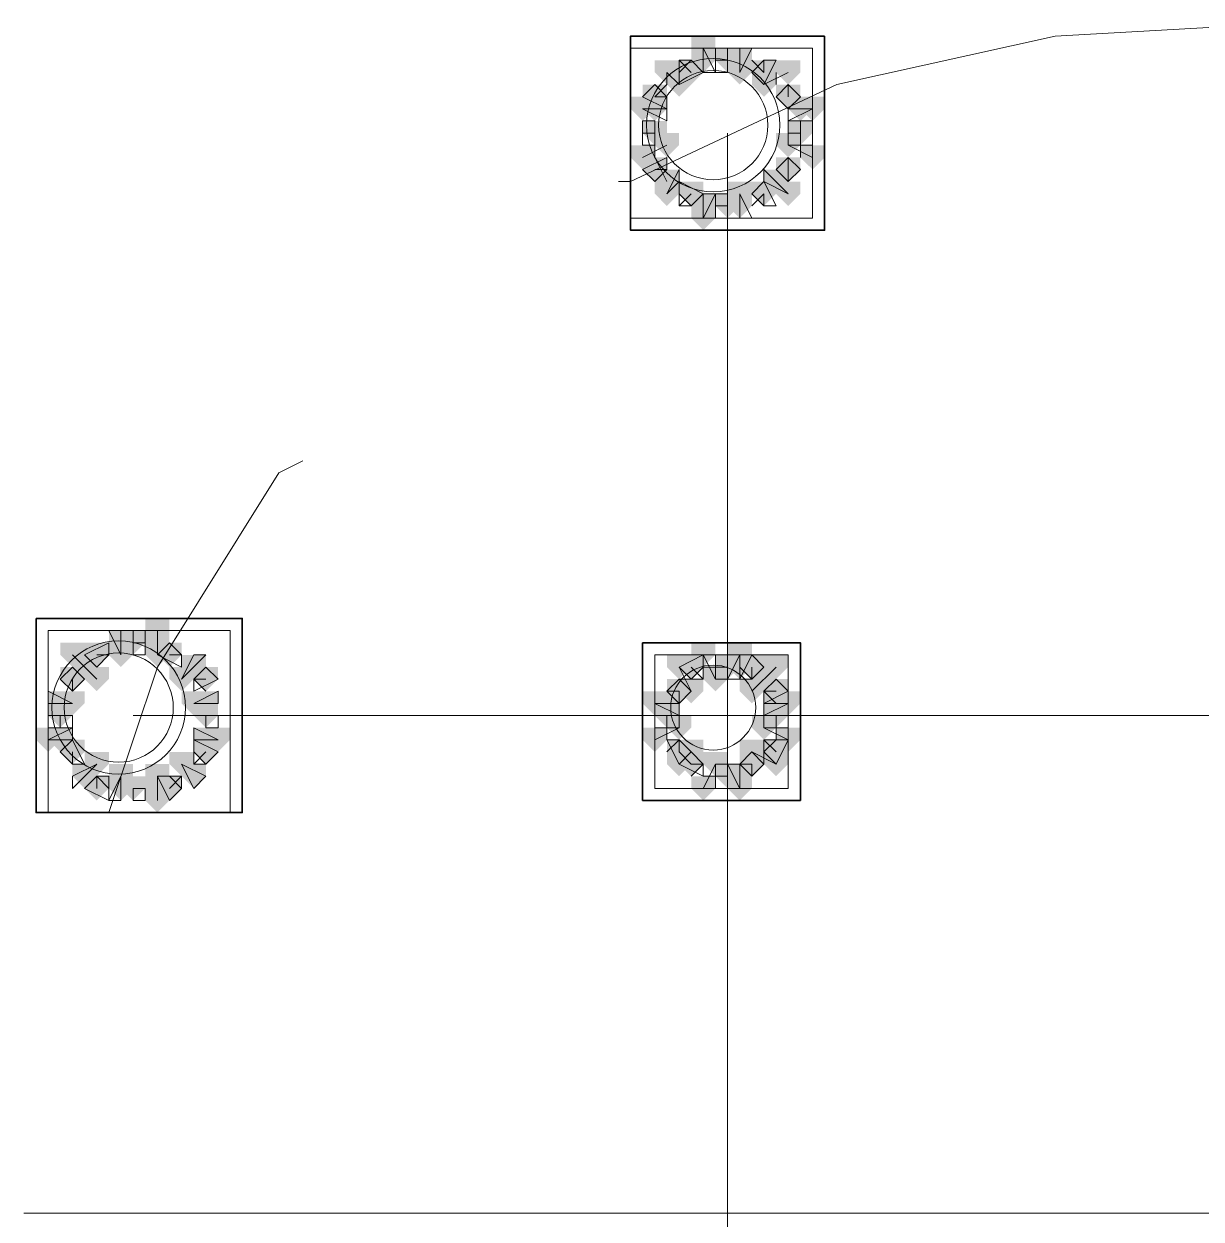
# Model space of a CAD drawing. Header units: millimetres. Extents: x 2315 to 4619, y 1334 to 1897.
# Drawn here: x 3592.01 to 3597.93, y 1541.67 to 1547.68 of the extents above; entities that cross this region are included whole.
import ezdxf

# ---------------------------------------------------------------- set-up
doc = ezdxf.new("R2010")
doc.units = ezdxf.units.MM
for name, color, linetype, true_color in [('PDF_10', 7, 'Continuous', 0x00b85c), ('PDF_AXIS', 7, 'Continuous', 0x00b85c), ('PDF_柱构件', 7, 'Continuous', 0x00b85c), ('PDF_转运站初步方案', 7, 'Continuous', 0x00b85c)]:
    doc.layers.add(name, color=color, linetype=linetype, true_color=true_color)
doc.layers.add('PDF_中心线层', color=1, linetype='Continuous')
doc.layers.add('PDF_粗实线层', color=7, linetype='Continuous')

msp = doc.modelspace()

# ---------------------------------------------------------------- hatches: boundary and pattern name
at = {"layer": 'PDF_10', "transparency": 33554559}
for points in [[(3595.5499, 1547.5601), (3595.4888, 1547.5601), (3595.4888, 1547.499), (3595.5499, 1547.4379), (3595.611, 1547.499), (3595.611, 1547.5601)], [(3595.5499, 1547.5601), (3595.4888, 1547.5601), (3595.4888, 1547.499), (3595.5499, 1547.4379), (3595.611, 1547.499), (3595.611, 1547.5601)], [(3595.3667, 1547.499), (3595.3056, 1547.499), (3595.3056, 1547.4379), (3595.3667, 1547.3768), (3595.4277, 1547.4379), (3595.4277, 1547.499)], [(3595.3667, 1547.499), (3595.3056, 1547.499), (3595.3056, 1547.4379), (3595.3667, 1547.3768), (3595.4277, 1547.4379), (3595.4277, 1547.499)], [(3595.7331, 1547.499), (3595.6721, 1547.499), (3595.6721, 1547.4379), (3595.7331, 1547.3768), (3595.7942, 1547.4379), (3595.7942, 1547.499)], [(3595.7331, 1547.499), (3595.6721, 1547.499), (3595.6721, 1547.4379), (3595.7331, 1547.3768), (3595.7942, 1547.4379), (3595.7942, 1547.499)], [(3595.1834, 1547.3768), (3595.1223, 1547.3768), (3595.1223, 1547.3157), (3595.1834, 1547.2547), (3595.2445, 1547.3157), (3595.2445, 1547.3768)], [(3595.1834, 1547.3768), (3595.1223, 1547.3768), (3595.1223, 1547.3157), (3595.1834, 1547.2547), (3595.2445, 1547.3157), (3595.2445, 1547.3768)], [(3595.8553, 1547.3768), (3595.7942, 1547.3768), (3595.7942, 1547.3157), (3595.8553, 1547.2547), (3595.9164, 1547.3157), (3595.9164, 1547.3768)], [(3595.8553, 1547.3768), (3595.7942, 1547.3768), (3595.7942, 1547.3157), (3595.8553, 1547.2547), (3595.9164, 1547.3157), (3595.9164, 1547.3768)], [(3595.8553, 1547.3768), (3595.7942, 1547.3768), (3595.7942, 1547.3157), (3595.8553, 1547.2547), (3595.9164, 1547.3157), (3595.9164, 1547.3768)], [(3595.1834, 1547.1936), (3595.1223, 1547.1936), (3595.1223, 1547.1325), (3595.1834, 1547.0714), (3595.2445, 1547.1325), (3595.2445, 1547.1936)], [(3595.1834, 1547.1936), (3595.1223, 1547.1936), (3595.1223, 1547.1325), (3595.1834, 1547.0714), (3595.2445, 1547.1325), (3595.2445, 1547.1936)], [(3595.9164, 1547.1936), (3595.8553, 1547.1936), (3595.8553, 1547.1325), (3595.9164, 1547.0714), (3595.9775, 1547.1325), (3595.9775, 1547.1936)], [(3595.9164, 1547.1936), (3595.8553, 1547.1936), (3595.8553, 1547.1325), (3595.9164, 1547.0714), (3595.9775, 1547.1325), (3595.9775, 1547.1936)], [(3595.1834, 1547.0103), (3595.1223, 1547.0103), (3595.1223, 1546.9493), (3595.1834, 1546.8882), (3595.2445, 1546.9493), (3595.2445, 1547.0103)], [(3595.1834, 1547.0103), (3595.1223, 1547.0103), (3595.1223, 1546.9493), (3595.1834, 1546.8882), (3595.2445, 1546.9493), (3595.2445, 1547.0103)], [(3595.8553, 1547.0103), (3595.7942, 1547.0103), (3595.7942, 1546.9493), (3595.8553, 1546.8882), (3595.9164, 1546.9493), (3595.9164, 1547.0103)], [(3595.8553, 1547.0103), (3595.7942, 1547.0103), (3595.7942, 1546.9493), (3595.8553, 1546.8882), (3595.9164, 1546.9493), (3595.9164, 1547.0103)], [(3595.8553, 1547.0103), (3595.7942, 1547.0103), (3595.7942, 1546.9493), (3595.8553, 1546.8882), (3595.9164, 1546.9493), (3595.9164, 1547.0103)], [(3595.3667, 1546.8882), (3595.3056, 1546.8882), (3595.3056, 1546.8271), (3595.3667, 1546.766), (3595.4277, 1546.8271), (3595.4277, 1546.8882)], [(3595.3667, 1546.8882), (3595.3056, 1546.8882), (3595.3056, 1546.8271), (3595.3667, 1546.766), (3595.4277, 1546.8271), (3595.4277, 1546.8882)], [(3595.7331, 1546.8882), (3595.6721, 1546.8882), (3595.6721, 1546.8271), (3595.7331, 1546.766), (3595.7942, 1546.8271), (3595.7942, 1546.8882)], [(3595.7331, 1546.8882), (3595.6721, 1546.8882), (3595.6721, 1546.8271), (3595.7331, 1546.766), (3595.7942, 1546.8271), (3595.7942, 1546.8882)], [(3595.5499, 1546.8271), (3595.4888, 1546.8271), (3595.4888, 1546.766), (3595.5499, 1546.7049), (3595.611, 1546.766), (3595.611, 1546.8271)], [(3595.5499, 1546.8271), (3595.4888, 1546.8271), (3595.4888, 1546.766), (3595.5499, 1546.7049), (3595.611, 1546.766), (3595.611, 1546.8271)], [(3595.5499, 1546.8271), (3595.4888, 1546.8271), (3595.4888, 1546.766), (3595.5499, 1546.7049), (3595.611, 1546.766), (3595.611, 1546.8271)], [(3592.5569, 1544.6282), (3592.4958, 1544.6282), (3592.4958, 1544.5671), (3592.5569, 1544.506), (3592.618, 1544.5671), (3592.618, 1544.6282)], [(3592.5569, 1544.6282), (3592.4958, 1544.6282), (3592.4958, 1544.5671), (3592.5569, 1544.506), (3592.618, 1544.5671), (3592.618, 1544.6282)], [(3592.3737, 1544.5671), (3592.3126, 1544.5671), (3592.3126, 1544.506), (3592.3737, 1544.4449), (3592.4348, 1544.506), (3592.4348, 1544.5671)], [(3592.3737, 1544.5671), (3592.3126, 1544.5671), (3592.3126, 1544.506), (3592.3737, 1544.4449), (3592.4348, 1544.506), (3592.4348, 1544.5671)], [(3592.3737, 1544.5671), (3592.3126, 1544.5671), (3592.3126, 1544.506), (3592.3737, 1544.4449), (3592.4348, 1544.506), (3592.4348, 1544.5671)], [(3592.7402, 1544.5671), (3592.6791, 1544.5671), (3592.6791, 1544.506), (3592.7402, 1544.4449), (3592.8012, 1544.506), (3592.8012, 1544.5671)], [(3592.7402, 1544.5671), (3592.6791, 1544.5671), (3592.6791, 1544.506), (3592.7402, 1544.4449), (3592.8012, 1544.506), (3592.8012, 1544.5671)], [(3595.3667, 1544.506), (3595.3056, 1544.506), (3595.3056, 1544.4449), (3595.3667, 1544.3839), (3595.4277, 1544.4449), (3595.4277, 1544.506)], [(3595.3667, 1544.506), (3595.3056, 1544.506), (3595.3056, 1544.4449), (3595.3667, 1544.3839), (3595.4277, 1544.4449), (3595.4277, 1544.506)], [(3595.5499, 1544.506), (3595.4888, 1544.506), (3595.4888, 1544.4449), (3595.5499, 1544.3839), (3595.611, 1544.4449), (3595.611, 1544.506)], [(3595.5499, 1544.506), (3595.4888, 1544.506), (3595.4888, 1544.4449), (3595.5499, 1544.3839), (3595.611, 1544.4449), (3595.611, 1544.506)], [(3595.6721, 1544.506), (3595.611, 1544.506), (3595.611, 1544.4449), (3595.6721, 1544.3839), (3595.7331, 1544.4449), (3595.7331, 1544.506)], [(3595.6721, 1544.506), (3595.611, 1544.506), (3595.611, 1544.4449), (3595.6721, 1544.3839), (3595.7331, 1544.4449), (3595.7331, 1544.506)], [(3592.2515, 1544.4449), (3592.1904, 1544.4449), (3592.1904, 1544.3839), (3592.2515, 1544.3228), (3592.3126, 1544.3839), (3592.3126, 1544.4449)], [(3592.2515, 1544.4449), (3592.1904, 1544.4449), (3592.1904, 1544.3839), (3592.2515, 1544.3228), (3592.3126, 1544.3839), (3592.3126, 1544.4449)], [(3592.2515, 1544.4449), (3592.1904, 1544.4449), (3592.1904, 1544.3839), (3592.2515, 1544.3228), (3592.3126, 1544.3839), (3592.3126, 1544.4449)], [(3592.9234, 1544.4449), (3592.8623, 1544.4449), (3592.8623, 1544.3839), (3592.9234, 1544.3228), (3592.9845, 1544.3839), (3592.9845, 1544.4449)], [(3592.9234, 1544.4449), (3592.8623, 1544.4449), (3592.8623, 1544.3839), (3592.9234, 1544.3228), (3592.9845, 1544.3839), (3592.9845, 1544.4449)], [(3595.3056, 1544.3839), (3595.2445, 1544.3839), (3595.2445, 1544.3228), (3595.3056, 1544.2617), (3595.3667, 1544.3228), (3595.3667, 1544.3839)], [(3595.3056, 1544.3839), (3595.2445, 1544.3839), (3595.2445, 1544.3228), (3595.3056, 1544.2617), (3595.3667, 1544.3228), (3595.3667, 1544.3839)], [(3595.7942, 1544.3839), (3595.7331, 1544.3839), (3595.7331, 1544.3228), (3595.7942, 1544.2617), (3595.8553, 1544.3228), (3595.8553, 1544.3839)], [(3595.7942, 1544.3839), (3595.7331, 1544.3839), (3595.7331, 1544.3228), (3595.7942, 1544.2617), (3595.8553, 1544.3228), (3595.8553, 1544.3839)], [(3592.1904, 1544.2617), (3592.1294, 1544.2617), (3592.1294, 1544.2006), (3592.1904, 1544.1395), (3592.2515, 1544.2006), (3592.2515, 1544.2617)], [(3592.1904, 1544.2617), (3592.1294, 1544.2617), (3592.1294, 1544.2006), (3592.1904, 1544.1395), (3592.2515, 1544.2006), (3592.2515, 1544.2617)], [(3592.9234, 1544.2617), (3592.8623, 1544.2617), (3592.8623, 1544.2006), (3592.9234, 1544.1395), (3592.9845, 1544.2006), (3592.9845, 1544.2617)], [(3592.9234, 1544.2617), (3592.8623, 1544.2617), (3592.8623, 1544.2006), (3592.9234, 1544.1395), (3592.9845, 1544.2006), (3592.9845, 1544.2617)], [(3595.2445, 1544.2617), (3595.1834, 1544.2617), (3595.1834, 1544.2006), (3595.2445, 1544.1395), (3595.3056, 1544.2006), (3595.3056, 1544.2617)], [(3595.2445, 1544.2617), (3595.1834, 1544.2617), (3595.1834, 1544.2006), (3595.2445, 1544.1395), (3595.3056, 1544.2006), (3595.3056, 1544.2617)], [(3595.7942, 1544.2617), (3595.7331, 1544.2617), (3595.7331, 1544.2006), (3595.7942, 1544.1395), (3595.8553, 1544.2006), (3595.8553, 1544.2617)], [(3595.7942, 1544.2617), (3595.7331, 1544.2617), (3595.7331, 1544.2006), (3595.7942, 1544.1395), (3595.8553, 1544.2006), (3595.8553, 1544.2617)], [(3592.2515, 1544.0784), (3592.1904, 1544.0784), (3592.1904, 1544.0174), (3592.2515, 1543.9563), (3592.3126, 1544.0174), (3592.3126, 1544.0784)], [(3592.2515, 1544.0784), (3592.1904, 1544.0784), (3592.1904, 1544.0174), (3592.2515, 1543.9563), (3592.3126, 1544.0174), (3592.3126, 1544.0784)], [(3592.9234, 1544.0784), (3592.8623, 1544.0784), (3592.8623, 1544.0174), (3592.9234, 1543.9563), (3592.9845, 1544.0174), (3592.9845, 1544.0784)], [(3592.9234, 1544.0784), (3592.8623, 1544.0784), (3592.8623, 1544.0174), (3592.9234, 1543.9563), (3592.9845, 1544.0174), (3592.9845, 1544.0784)], [(3595.3056, 1544.0784), (3595.2445, 1544.0784), (3595.2445, 1544.0174), (3595.3056, 1543.9563), (3595.3667, 1544.0174), (3595.3667, 1544.0784)], [(3595.3056, 1544.0784), (3595.2445, 1544.0784), (3595.2445, 1544.0174), (3595.3056, 1543.9563), (3595.3667, 1544.0174), (3595.3667, 1544.0784)], [(3595.7942, 1544.0784), (3595.7331, 1544.0784), (3595.7331, 1544.0174), (3595.7942, 1543.9563), (3595.8553, 1544.0174), (3595.8553, 1544.0784)], [(3595.7942, 1544.0784), (3595.7331, 1544.0784), (3595.7331, 1544.0174), (3595.7942, 1543.9563), (3595.8553, 1544.0174), (3595.8553, 1544.0784)], [(3595.3667, 1544.0174), (3595.3056, 1544.0174), (3595.3056, 1543.9563), (3595.3667, 1543.8952), (3595.4277, 1543.9563), (3595.4277, 1544.0174)], [(3595.3667, 1544.0174), (3595.3056, 1544.0174), (3595.3056, 1543.9563), (3595.3667, 1543.8952), (3595.4277, 1543.9563), (3595.4277, 1544.0174)], [(3595.6721, 1544.0174), (3595.611, 1544.0174), (3595.611, 1543.9563), (3595.6721, 1543.8952), (3595.7331, 1543.9563), (3595.7331, 1544.0174)], [(3595.6721, 1544.0174), (3595.611, 1544.0174), (3595.611, 1543.9563), (3595.6721, 1543.8952), (3595.7331, 1543.9563), (3595.7331, 1544.0174)], [(3595.5499, 1543.9563), (3595.4888, 1543.9563), (3595.4888, 1543.8952), (3595.5499, 1543.8341), (3595.611, 1543.8952), (3595.611, 1543.9563)], [(3595.5499, 1543.9563), (3595.4888, 1543.9563), (3595.4888, 1543.8952), (3595.5499, 1543.8341), (3595.611, 1543.8952), (3595.611, 1543.9563)], [(3592.3737, 1543.8952), (3592.3126, 1543.8952), (3592.3126, 1543.8341), (3592.3737, 1543.773), (3592.4348, 1543.8341), (3592.4348, 1543.8952)], [(3592.3737, 1543.8952), (3592.3126, 1543.8952), (3592.3126, 1543.8341), (3592.3737, 1543.773), (3592.4348, 1543.8341), (3592.4348, 1543.8952)], [(3592.5569, 1543.8952), (3592.4958, 1543.8952), (3592.4958, 1543.8341), (3592.5569, 1543.773), (3592.618, 1543.8341), (3592.618, 1543.8952)], [(3592.5569, 1543.8952), (3592.4958, 1543.8952), (3592.4958, 1543.8341), (3592.5569, 1543.773), (3592.618, 1543.8341), (3592.618, 1543.8952)], [(3592.7402, 1543.8952), (3592.6791, 1543.8952), (3592.6791, 1543.8341), (3592.7402, 1543.773), (3592.8012, 1543.8341), (3592.8012, 1543.8952)], [(3592.7402, 1543.8952), (3592.6791, 1543.8952), (3592.6791, 1543.8341), (3592.7402, 1543.773), (3592.8012, 1543.8341), (3592.8012, 1543.8952)]]:
    msp.add_hatch(color=256, dxfattribs=at).paths.add_polyline_path(points)
at = {"layer": 'PDF_柱构件', "transparency": 33554559}
for points in [[(3595.4277, 1547.6211), (3595.3667, 1547.6211), (3595.3667, 1547.5601), (3595.4277, 1547.499), (3595.4888, 1547.5601), (3595.4888, 1547.6211)], [(3595.4277, 1547.5601), (3595.3667, 1547.5601), (3595.3667, 1547.499), (3595.4277, 1547.4379), (3595.4888, 1547.499), (3595.4888, 1547.5601)], [(3595.611, 1547.5601), (3595.5499, 1547.5601), (3595.5499, 1547.499), (3595.611, 1547.4379), (3595.6721, 1547.499), (3595.6721, 1547.5601)], [(3595.2445, 1547.499), (3595.1834, 1547.499), (3595.1834, 1547.4379), (3595.2445, 1547.3768), (3595.3056, 1547.4379), (3595.3056, 1547.499)], [(3595.611, 1547.499), (3595.5499, 1547.499), (3595.5499, 1547.4379), (3595.611, 1547.3768), (3595.6721, 1547.4379), (3595.6721, 1547.499)], [(3595.8553, 1547.499), (3595.7942, 1547.499), (3595.7942, 1547.4379), (3595.8553, 1547.3768), (3595.9164, 1547.4379), (3595.9164, 1547.499)], [(3595.3056, 1547.4379), (3595.2445, 1547.4379), (3595.2445, 1547.3768), (3595.3056, 1547.3157), (3595.3667, 1547.3768), (3595.3667, 1547.4379)], [(3595.7331, 1547.4379), (3595.6721, 1547.4379), (3595.6721, 1547.3768), (3595.7331, 1547.3157), (3595.7942, 1547.3768), (3595.7942, 1547.4379)], [(3595.1223, 1547.3157), (3595.0612, 1547.3157), (3595.0612, 1547.2547), (3595.1223, 1547.1936), (3595.1834, 1547.2547), (3595.1834, 1547.3157)], [(3595.1834, 1547.3157), (3595.1223, 1547.3157), (3595.1223, 1547.2547), (3595.1834, 1547.1936), (3595.2445, 1547.2547), (3595.2445, 1547.3157)], [(3595.9164, 1547.3157), (3595.8553, 1547.3157), (3595.8553, 1547.2547), (3595.9164, 1547.1936), (3595.9775, 1547.2547), (3595.9775, 1547.3157)], [(3595.9775, 1547.3157), (3595.9164, 1547.3157), (3595.9164, 1547.2547), (3595.9775, 1547.1936), (3596.0385, 1547.2547), (3596.0385, 1547.3157)], [(3595.2445, 1547.1325), (3595.1834, 1547.1325), (3595.1834, 1547.0714), (3595.2445, 1547.0103), (3595.3056, 1547.0714), (3595.3056, 1547.1325)], [(3595.8553, 1547.1325), (3595.7942, 1547.1325), (3595.7942, 1547.0714), (3595.8553, 1547.0103), (3595.9164, 1547.0714), (3595.9164, 1547.1325)], [(3595.1223, 1547.0714), (3595.0612, 1547.0714), (3595.0612, 1547.0103), (3595.1223, 1546.9493), (3595.1834, 1547.0103), (3595.1834, 1547.0714)], [(3595.9775, 1547.0714), (3595.9164, 1547.0714), (3595.9164, 1547.0103), (3595.9775, 1546.9493), (3596.0385, 1547.0103), (3596.0385, 1547.0714)], [(3595.2445, 1546.9493), (3595.1834, 1546.9493), (3595.1834, 1546.8882), (3595.2445, 1546.8271), (3595.3056, 1546.8882), (3595.3056, 1546.9493)], [(3595.7942, 1546.9493), (3595.7331, 1546.9493), (3595.7331, 1546.8882), (3595.7942, 1546.8271), (3595.8553, 1546.8882), (3595.8553, 1546.9493)], [(3595.2445, 1546.8882), (3595.1834, 1546.8882), (3595.1834, 1546.8271), (3595.2445, 1546.766), (3595.3056, 1546.8271), (3595.3056, 1546.8882)], [(3595.611, 1546.8882), (3595.5499, 1546.8882), (3595.5499, 1546.8271), (3595.611, 1546.766), (3595.6721, 1546.8271), (3595.6721, 1546.8882)], [(3595.8553, 1546.8882), (3595.7942, 1546.8882), (3595.7942, 1546.8271), (3595.8553, 1546.766), (3595.9164, 1546.8271), (3595.9164, 1546.8882)], [(3595.4277, 1546.8271), (3595.3667, 1546.8271), (3595.3667, 1546.766), (3595.4277, 1546.7049), (3595.4888, 1546.766), (3595.4888, 1546.8271)], [(3595.611, 1546.8271), (3595.5499, 1546.8271), (3595.5499, 1546.766), (3595.611, 1546.7049), (3595.6721, 1546.766), (3595.6721, 1546.8271)], [(3595.4277, 1546.766), (3595.3667, 1546.766), (3595.3667, 1546.7049), (3595.4277, 1546.6439), (3595.4888, 1546.7049), (3595.4888, 1546.766)], [(3592.6791, 1544.6893), (3592.618, 1544.6893), (3592.618, 1544.6282), (3592.6791, 1544.5671), (3592.7402, 1544.6282), (3592.7402, 1544.6893)], [(3592.4958, 1544.6282), (3592.4348, 1544.6282), (3592.4348, 1544.5671), (3592.4958, 1544.506), (3592.5569, 1544.5671), (3592.5569, 1544.6282)], [(3592.6791, 1544.6282), (3592.618, 1544.6282), (3592.618, 1544.5671), (3592.6791, 1544.506), (3592.7402, 1544.5671), (3592.7402, 1544.6282)], [(3592.2515, 1544.5671), (3592.1904, 1544.5671), (3592.1904, 1544.506), (3592.2515, 1544.4449), (3592.3126, 1544.506), (3592.3126, 1544.5671)], [(3592.4958, 1544.5671), (3592.4348, 1544.5671), (3592.4348, 1544.506), (3592.4958, 1544.4449), (3592.5569, 1544.506), (3592.5569, 1544.5671)], [(3592.6791, 1544.5671), (3592.618, 1544.5671), (3592.618, 1544.506), (3592.6791, 1544.4449), (3592.7402, 1544.506), (3592.7402, 1544.5671)], [(3595.4277, 1544.5671), (3595.3667, 1544.5671), (3595.3667, 1544.506), (3595.4277, 1544.4449), (3595.4888, 1544.506), (3595.4888, 1544.5671)], [(3595.611, 1544.5671), (3595.5499, 1544.5671), (3595.5499, 1544.506), (3595.611, 1544.4449), (3595.6721, 1544.506), (3595.6721, 1544.5671)], [(3592.3126, 1544.506), (3592.2515, 1544.506), (3592.2515, 1544.4449), (3592.3126, 1544.3839), (3592.3737, 1544.4449), (3592.3737, 1544.506)], [(3592.8623, 1544.506), (3592.8012, 1544.506), (3592.8012, 1544.4449), (3592.8623, 1544.3839), (3592.9234, 1544.4449), (3592.9234, 1544.506)], [(3595.3056, 1544.506), (3595.2445, 1544.506), (3595.2445, 1544.4449), (3595.3056, 1544.3839), (3595.3667, 1544.4449), (3595.3667, 1544.506)], [(3595.611, 1544.506), (3595.5499, 1544.506), (3595.5499, 1544.4449), (3595.611, 1544.3839), (3595.6721, 1544.4449), (3595.6721, 1544.506)], [(3595.7942, 1544.506), (3595.7331, 1544.506), (3595.7331, 1544.4449), (3595.7942, 1544.3839), (3595.8553, 1544.4449), (3595.8553, 1544.506)], [(3592.3737, 1544.4449), (3592.3126, 1544.4449), (3592.3126, 1544.3839), (3592.3737, 1544.3228), (3592.4348, 1544.3839), (3592.4348, 1544.4449)], [(3592.8012, 1544.4449), (3592.7402, 1544.4449), (3592.7402, 1544.3839), (3592.8012, 1544.3228), (3592.8623, 1544.3839), (3592.8623, 1544.4449)], [(3595.4888, 1544.4449), (3595.4277, 1544.4449), (3595.4277, 1544.3839), (3595.4888, 1544.3228), (3595.5499, 1544.3839), (3595.5499, 1544.4449)], [(3595.7331, 1544.4449), (3595.6721, 1544.4449), (3595.6721, 1544.3839), (3595.7331, 1544.3228), (3595.7942, 1544.3839), (3595.7942, 1544.4449)], [(3595.3667, 1544.3839), (3595.3056, 1544.3839), (3595.3056, 1544.3228), (3595.3667, 1544.2617), (3595.4277, 1544.3228), (3595.4277, 1544.3839)], [(3595.6721, 1544.3839), (3595.611, 1544.3839), (3595.611, 1544.3228), (3595.6721, 1544.2617), (3595.7331, 1544.3228), (3595.7331, 1544.3839)], [(3592.1904, 1544.3228), (3592.1294, 1544.3228), (3592.1294, 1544.2617), (3592.1904, 1544.2006), (3592.2515, 1544.2617), (3592.2515, 1544.3228)], [(3592.2515, 1544.3228), (3592.1904, 1544.3228), (3592.1904, 1544.2617), (3592.2515, 1544.2006), (3592.3126, 1544.2617), (3592.3126, 1544.3228)], [(3592.8623, 1544.3228), (3592.8012, 1544.3228), (3592.8012, 1544.2617), (3592.8623, 1544.2006), (3592.9234, 1544.2617), (3592.9234, 1544.3228)], [(3592.9234, 1544.3228), (3592.8623, 1544.3228), (3592.8623, 1544.2617), (3592.9234, 1544.2006), (3592.9845, 1544.2617), (3592.9845, 1544.3228)], [(3595.1834, 1544.3228), (3595.1223, 1544.3228), (3595.1223, 1544.2617), (3595.1834, 1544.2006), (3595.2445, 1544.2617), (3595.2445, 1544.3228)], [(3595.2445, 1544.3228), (3595.1834, 1544.3228), (3595.1834, 1544.2617), (3595.2445, 1544.2006), (3595.3056, 1544.2617), (3595.3056, 1544.3228)], [(3595.7942, 1544.3228), (3595.7331, 1544.3228), (3595.7331, 1544.2617), (3595.7942, 1544.2006), (3595.8553, 1544.2617), (3595.8553, 1544.3228)], [(3595.8553, 1544.3228), (3595.7942, 1544.3228), (3595.7942, 1544.2617), (3595.8553, 1544.2006), (3595.9164, 1544.2617), (3595.9164, 1544.3228)], [(3595.3056, 1544.2006), (3595.2445, 1544.2006), (3595.2445, 1544.1395), (3595.3056, 1544.0784), (3595.3667, 1544.1395), (3595.3667, 1544.2006)], [(3595.7331, 1544.2006), (3595.6721, 1544.2006), (3595.6721, 1544.1395), (3595.7331, 1544.0784), (3595.7942, 1544.1395), (3595.7942, 1544.2006)], [(3592.1294, 1544.1395), (3592.0683, 1544.1395), (3592.0683, 1544.0784), (3592.1294, 1544.0174), (3592.1904, 1544.0784), (3592.1904, 1544.1395)], [(3592.1904, 1544.1395), (3592.1294, 1544.1395), (3592.1294, 1544.0784), (3592.1904, 1544.0174), (3592.2515, 1544.0784), (3592.2515, 1544.1395)], [(3592.9234, 1544.1395), (3592.8623, 1544.1395), (3592.8623, 1544.0784), (3592.9234, 1544.0174), (3592.9845, 1544.0784), (3592.9845, 1544.1395)], [(3592.9845, 1544.1395), (3592.9234, 1544.1395), (3592.9234, 1544.0784), (3592.9845, 1544.0174), (3593.0456, 1544.0784), (3593.0456, 1544.1395)], [(3595.1834, 1544.1395), (3595.1223, 1544.1395), (3595.1223, 1544.0784), (3595.1834, 1544.0174), (3595.2445, 1544.0784), (3595.2445, 1544.1395)], [(3595.8553, 1544.1395), (3595.7942, 1544.1395), (3595.7942, 1544.0784), (3595.8553, 1544.0174), (3595.9164, 1544.0784), (3595.9164, 1544.1395)], [(3595.3667, 1544.0784), (3595.3056, 1544.0784), (3595.3056, 1544.0174), (3595.3667, 1543.9563), (3595.4277, 1544.0174), (3595.4277, 1544.0784)], [(3595.6721, 1544.0784), (3595.611, 1544.0784), (3595.611, 1544.0174), (3595.6721, 1543.9563), (3595.7331, 1544.0174), (3595.7331, 1544.0784)], [(3592.3737, 1544.0174), (3592.3126, 1544.0174), (3592.3126, 1543.9563), (3592.3737, 1543.8952), (3592.4348, 1543.9563), (3592.4348, 1544.0174)], [(3592.8012, 1544.0174), (3592.7402, 1544.0174), (3592.7402, 1543.9563), (3592.8012, 1543.8952), (3592.8623, 1543.9563), (3592.8623, 1544.0174)], [(3595.3056, 1544.0174), (3595.2445, 1544.0174), (3595.2445, 1543.9563), (3595.3056, 1543.8952), (3595.3667, 1543.9563), (3595.3667, 1544.0174)], [(3595.4888, 1544.0174), (3595.4277, 1544.0174), (3595.4277, 1543.9563), (3595.4888, 1543.8952), (3595.5499, 1543.9563), (3595.5499, 1544.0174)], [(3595.7942, 1544.0174), (3595.7331, 1544.0174), (3595.7331, 1543.9563), (3595.7942, 1543.8952), (3595.8553, 1543.9563), (3595.8553, 1544.0174)], [(3592.3126, 1543.9563), (3592.2515, 1543.9563), (3592.2515, 1543.8952), (3592.3126, 1543.8341), (3592.3737, 1543.8952), (3592.3737, 1543.9563)], [(3592.4958, 1543.9563), (3592.4348, 1543.9563), (3592.4348, 1543.8952), (3592.4958, 1543.8341), (3592.5569, 1543.8952), (3592.5569, 1543.9563)], [(3592.6791, 1543.9563), (3592.618, 1543.9563), (3592.618, 1543.8952), (3592.6791, 1543.8341), (3592.7402, 1543.8952), (3592.7402, 1543.9563)], [(3592.8623, 1543.9563), (3592.8012, 1543.9563), (3592.8012, 1543.8952), (3592.8623, 1543.8341), (3592.9234, 1543.8952), (3592.9234, 1543.9563)], [(3595.611, 1543.9563), (3595.5499, 1543.9563), (3595.5499, 1543.8952), (3595.611, 1543.8341), (3595.6721, 1543.8952), (3595.6721, 1543.9563)], [(3592.4958, 1543.8952), (3592.4348, 1543.8952), (3592.4348, 1543.8341), (3592.4958, 1543.773), (3592.5569, 1543.8341), (3592.5569, 1543.8952)], [(3592.6791, 1543.8952), (3592.618, 1543.8952), (3592.618, 1543.8341), (3592.6791, 1543.773), (3592.7402, 1543.8341), (3592.7402, 1543.8952)], [(3595.4277, 1543.8952), (3595.3667, 1543.8952), (3595.3667, 1543.8341), (3595.4277, 1543.773), (3595.4888, 1543.8341), (3595.4888, 1543.8952)], [(3595.611, 1543.8952), (3595.5499, 1543.8952), (3595.5499, 1543.8341), (3595.611, 1543.773), (3595.6721, 1543.8341), (3595.6721, 1543.8952)], [(3592.6791, 1543.8341), (3592.618, 1543.8341), (3592.618, 1543.773), (3592.6791, 1543.712), (3592.7402, 1543.773), (3592.7402, 1543.8341)]]:
    msp.add_hatch(color=256, dxfattribs=at).paths.add_polyline_path(points)
at = {"layer": 'PDF_转运站初步方案', "transparency": 33554559}
for points in [[(3595.5499, 1547.5601), (3595.4888, 1547.5601), (3595.4888, 1547.499), (3595.5499, 1547.4379), (3595.611, 1547.499), (3595.611, 1547.5601)], [(3595.5499, 1547.5601), (3595.4888, 1547.5601), (3595.4888, 1547.499), (3595.5499, 1547.4379), (3595.611, 1547.499), (3595.611, 1547.5601)], [(3595.3667, 1547.499), (3595.3056, 1547.499), (3595.3056, 1547.4379), (3595.3667, 1547.3768), (3595.4277, 1547.4379), (3595.4277, 1547.499)], [(3595.3667, 1547.499), (3595.3056, 1547.499), (3595.3056, 1547.4379), (3595.3667, 1547.3768), (3595.4277, 1547.4379), (3595.4277, 1547.499)], [(3595.7331, 1547.499), (3595.6721, 1547.499), (3595.6721, 1547.4379), (3595.7331, 1547.3768), (3595.7942, 1547.4379), (3595.7942, 1547.499)], [(3595.7331, 1547.499), (3595.6721, 1547.499), (3595.6721, 1547.4379), (3595.7331, 1547.3768), (3595.7942, 1547.4379), (3595.7942, 1547.499)], [(3595.1834, 1547.3768), (3595.1223, 1547.3768), (3595.1223, 1547.3157), (3595.1834, 1547.2547), (3595.2445, 1547.3157), (3595.2445, 1547.3768)], [(3595.1834, 1547.3768), (3595.1223, 1547.3768), (3595.1223, 1547.3157), (3595.1834, 1547.2547), (3595.2445, 1547.3157), (3595.2445, 1547.3768)], [(3595.8553, 1547.3768), (3595.7942, 1547.3768), (3595.7942, 1547.3157), (3595.8553, 1547.2547), (3595.9164, 1547.3157), (3595.9164, 1547.3768)], [(3595.8553, 1547.3768), (3595.7942, 1547.3768), (3595.7942, 1547.3157), (3595.8553, 1547.2547), (3595.9164, 1547.3157), (3595.9164, 1547.3768)], [(3595.1834, 1547.1936), (3595.1223, 1547.1936), (3595.1223, 1547.1325), (3595.1834, 1547.0714), (3595.2445, 1547.1325), (3595.2445, 1547.1936)], [(3595.1834, 1547.1936), (3595.1223, 1547.1936), (3595.1223, 1547.1325), (3595.1834, 1547.0714), (3595.2445, 1547.1325), (3595.2445, 1547.1936)], [(3595.9164, 1547.1936), (3595.8553, 1547.1936), (3595.8553, 1547.1325), (3595.9164, 1547.0714), (3595.9775, 1547.1325), (3595.9775, 1547.1936)], [(3595.9164, 1547.1936), (3595.8553, 1547.1936), (3595.8553, 1547.1325), (3595.9164, 1547.0714), (3595.9775, 1547.1325), (3595.9775, 1547.1936)], [(3595.1834, 1547.0103), (3595.1223, 1547.0103), (3595.1223, 1546.9493), (3595.1834, 1546.8882), (3595.2445, 1546.9493), (3595.2445, 1547.0103)], [(3595.1834, 1547.0103), (3595.1223, 1547.0103), (3595.1223, 1546.9493), (3595.1834, 1546.8882), (3595.2445, 1546.9493), (3595.2445, 1547.0103)], [(3595.8553, 1547.0103), (3595.7942, 1547.0103), (3595.7942, 1546.9493), (3595.8553, 1546.8882), (3595.9164, 1546.9493), (3595.9164, 1547.0103)], [(3595.8553, 1547.0103), (3595.7942, 1547.0103), (3595.7942, 1546.9493), (3595.8553, 1546.8882), (3595.9164, 1546.9493), (3595.9164, 1547.0103)], [(3595.3667, 1546.8882), (3595.3056, 1546.8882), (3595.3056, 1546.8271), (3595.3667, 1546.766), (3595.4277, 1546.8271), (3595.4277, 1546.8882)], [(3595.3667, 1546.8882), (3595.3056, 1546.8882), (3595.3056, 1546.8271), (3595.3667, 1546.766), (3595.4277, 1546.8271), (3595.4277, 1546.8882)], [(3595.7331, 1546.8882), (3595.6721, 1546.8882), (3595.6721, 1546.8271), (3595.7331, 1546.766), (3595.7942, 1546.8271), (3595.7942, 1546.8882)], [(3595.7331, 1546.8882), (3595.6721, 1546.8882), (3595.6721, 1546.8271), (3595.7331, 1546.766), (3595.7942, 1546.8271), (3595.7942, 1546.8882)], [(3595.5499, 1546.8271), (3595.4888, 1546.8271), (3595.4888, 1546.766), (3595.5499, 1546.7049), (3595.611, 1546.766), (3595.611, 1546.8271)], [(3595.5499, 1546.8271), (3595.4888, 1546.8271), (3595.4888, 1546.766), (3595.5499, 1546.7049), (3595.611, 1546.766), (3595.611, 1546.8271)], [(3592.5569, 1544.6282), (3592.4958, 1544.6282), (3592.4958, 1544.5671), (3592.5569, 1544.506), (3592.618, 1544.5671), (3592.618, 1544.6282)], [(3592.5569, 1544.6282), (3592.4958, 1544.6282), (3592.4958, 1544.5671), (3592.5569, 1544.506), (3592.618, 1544.5671), (3592.618, 1544.6282)], [(3592.3737, 1544.5671), (3592.3126, 1544.5671), (3592.3126, 1544.506), (3592.3737, 1544.4449), (3592.4348, 1544.506), (3592.4348, 1544.5671)], [(3592.3737, 1544.5671), (3592.3126, 1544.5671), (3592.3126, 1544.506), (3592.3737, 1544.4449), (3592.4348, 1544.506), (3592.4348, 1544.5671)], [(3592.7402, 1544.5671), (3592.6791, 1544.5671), (3592.6791, 1544.506), (3592.7402, 1544.4449), (3592.8012, 1544.506), (3592.8012, 1544.5671)], [(3592.7402, 1544.5671), (3592.6791, 1544.5671), (3592.6791, 1544.506), (3592.7402, 1544.4449), (3592.8012, 1544.506), (3592.8012, 1544.5671)], [(3595.3667, 1544.506), (3595.3056, 1544.506), (3595.3056, 1544.4449), (3595.3667, 1544.3839), (3595.4277, 1544.4449), (3595.4277, 1544.506)], [(3595.3667, 1544.506), (3595.3056, 1544.506), (3595.3056, 1544.4449), (3595.3667, 1544.3839), (3595.4277, 1544.4449), (3595.4277, 1544.506)], [(3595.5499, 1544.506), (3595.4888, 1544.506), (3595.4888, 1544.4449), (3595.5499, 1544.3839), (3595.611, 1544.4449), (3595.611, 1544.506)], [(3595.5499, 1544.506), (3595.4888, 1544.506), (3595.4888, 1544.4449), (3595.5499, 1544.3839), (3595.611, 1544.4449), (3595.611, 1544.506)], [(3595.6721, 1544.506), (3595.611, 1544.506), (3595.611, 1544.4449), (3595.6721, 1544.3839), (3595.7331, 1544.4449), (3595.7331, 1544.506)], [(3595.6721, 1544.506), (3595.611, 1544.506), (3595.611, 1544.4449), (3595.6721, 1544.3839), (3595.7331, 1544.4449), (3595.7331, 1544.506)], [(3592.2515, 1544.4449), (3592.1904, 1544.4449), (3592.1904, 1544.3839), (3592.2515, 1544.3228), (3592.3126, 1544.3839), (3592.3126, 1544.4449)], [(3592.2515, 1544.4449), (3592.1904, 1544.4449), (3592.1904, 1544.3839), (3592.2515, 1544.3228), (3592.3126, 1544.3839), (3592.3126, 1544.4449)], [(3592.9234, 1544.4449), (3592.8623, 1544.4449), (3592.8623, 1544.3839), (3592.9234, 1544.3228), (3592.9845, 1544.3839), (3592.9845, 1544.4449)], [(3592.9234, 1544.4449), (3592.8623, 1544.4449), (3592.8623, 1544.3839), (3592.9234, 1544.3228), (3592.9845, 1544.3839), (3592.9845, 1544.4449)], [(3595.3056, 1544.3839), (3595.2445, 1544.3839), (3595.2445, 1544.3228), (3595.3056, 1544.2617), (3595.3667, 1544.3228), (3595.3667, 1544.3839)], [(3595.3056, 1544.3839), (3595.2445, 1544.3839), (3595.2445, 1544.3228), (3595.3056, 1544.2617), (3595.3667, 1544.3228), (3595.3667, 1544.3839)], [(3595.7942, 1544.3839), (3595.7331, 1544.3839), (3595.7331, 1544.3228), (3595.7942, 1544.2617), (3595.8553, 1544.3228), (3595.8553, 1544.3839)], [(3595.7942, 1544.3839), (3595.7331, 1544.3839), (3595.7331, 1544.3228), (3595.7942, 1544.2617), (3595.8553, 1544.3228), (3595.8553, 1544.3839)], [(3592.1904, 1544.2617), (3592.1294, 1544.2617), (3592.1294, 1544.2006), (3592.1904, 1544.1395), (3592.2515, 1544.2006), (3592.2515, 1544.2617)], [(3592.1904, 1544.2617), (3592.1294, 1544.2617), (3592.1294, 1544.2006), (3592.1904, 1544.1395), (3592.2515, 1544.2006), (3592.2515, 1544.2617)], [(3592.9234, 1544.2617), (3592.8623, 1544.2617), (3592.8623, 1544.2006), (3592.9234, 1544.1395), (3592.9845, 1544.2006), (3592.9845, 1544.2617)], [(3592.9234, 1544.2617), (3592.8623, 1544.2617), (3592.8623, 1544.2006), (3592.9234, 1544.1395), (3592.9845, 1544.2006), (3592.9845, 1544.2617)], [(3595.2445, 1544.2617), (3595.1834, 1544.2617), (3595.1834, 1544.2006), (3595.2445, 1544.1395), (3595.3056, 1544.2006), (3595.3056, 1544.2617)], [(3595.2445, 1544.2617), (3595.1834, 1544.2617), (3595.1834, 1544.2006), (3595.2445, 1544.1395), (3595.3056, 1544.2006), (3595.3056, 1544.2617)], [(3595.7942, 1544.2617), (3595.7331, 1544.2617), (3595.7331, 1544.2006), (3595.7942, 1544.1395), (3595.8553, 1544.2006), (3595.8553, 1544.2617)], [(3595.7942, 1544.2617), (3595.7331, 1544.2617), (3595.7331, 1544.2006), (3595.7942, 1544.1395), (3595.8553, 1544.2006), (3595.8553, 1544.2617)], [(3592.2515, 1544.0784), (3592.1904, 1544.0784), (3592.1904, 1544.0174), (3592.2515, 1543.9563), (3592.3126, 1544.0174), (3592.3126, 1544.0784)], [(3592.2515, 1544.0784), (3592.1904, 1544.0784), (3592.1904, 1544.0174), (3592.2515, 1543.9563), (3592.3126, 1544.0174), (3592.3126, 1544.0784)], [(3592.9234, 1544.0784), (3592.8623, 1544.0784), (3592.8623, 1544.0174), (3592.9234, 1543.9563), (3592.9845, 1544.0174), (3592.9845, 1544.0784)], [(3592.9234, 1544.0784), (3592.8623, 1544.0784), (3592.8623, 1544.0174), (3592.9234, 1543.9563), (3592.9845, 1544.0174), (3592.9845, 1544.0784)], [(3595.3056, 1544.0784), (3595.2445, 1544.0784), (3595.2445, 1544.0174), (3595.3056, 1543.9563), (3595.3667, 1544.0174), (3595.3667, 1544.0784)], [(3595.3056, 1544.0784), (3595.2445, 1544.0784), (3595.2445, 1544.0174), (3595.3056, 1543.9563), (3595.3667, 1544.0174), (3595.3667, 1544.0784)], [(3595.7942, 1544.0784), (3595.7331, 1544.0784), (3595.7331, 1544.0174), (3595.7942, 1543.9563), (3595.8553, 1544.0174), (3595.8553, 1544.0784)], [(3595.7942, 1544.0784), (3595.7331, 1544.0784), (3595.7331, 1544.0174), (3595.7942, 1543.9563), (3595.8553, 1544.0174), (3595.8553, 1544.0784)], [(3595.3667, 1544.0174), (3595.3056, 1544.0174), (3595.3056, 1543.9563), (3595.3667, 1543.8952), (3595.4277, 1543.9563), (3595.4277, 1544.0174)], [(3595.3667, 1544.0174), (3595.3056, 1544.0174), (3595.3056, 1543.9563), (3595.3667, 1543.8952), (3595.4277, 1543.9563), (3595.4277, 1544.0174)], [(3595.6721, 1544.0174), (3595.611, 1544.0174), (3595.611, 1543.9563), (3595.6721, 1543.8952), (3595.7331, 1543.9563), (3595.7331, 1544.0174)], [(3595.6721, 1544.0174), (3595.611, 1544.0174), (3595.611, 1543.9563), (3595.6721, 1543.8952), (3595.7331, 1543.9563), (3595.7331, 1544.0174)], [(3595.5499, 1543.9563), (3595.4888, 1543.9563), (3595.4888, 1543.8952), (3595.5499, 1543.8341), (3595.611, 1543.8952), (3595.611, 1543.9563)], [(3595.5499, 1543.9563), (3595.4888, 1543.9563), (3595.4888, 1543.8952), (3595.5499, 1543.8341), (3595.611, 1543.8952), (3595.611, 1543.9563)], [(3592.3737, 1543.8952), (3592.3126, 1543.8952), (3592.3126, 1543.8341), (3592.3737, 1543.773), (3592.4348, 1543.8341), (3592.4348, 1543.8952)], [(3592.3737, 1543.8952), (3592.3126, 1543.8952), (3592.3126, 1543.8341), (3592.3737, 1543.773), (3592.4348, 1543.8341), (3592.4348, 1543.8952)], [(3592.5569, 1543.8952), (3592.4958, 1543.8952), (3592.4958, 1543.8341), (3592.5569, 1543.773), (3592.618, 1543.8341), (3592.618, 1543.8952)], [(3592.5569, 1543.8952), (3592.4958, 1543.8952), (3592.4958, 1543.8341), (3592.5569, 1543.773), (3592.618, 1543.8341), (3592.618, 1543.8952)], [(3592.7402, 1543.8952), (3592.6791, 1543.8952), (3592.6791, 1543.8341), (3592.7402, 1543.773), (3592.8012, 1543.8341), (3592.8012, 1543.8952)], [(3592.7402, 1543.8952), (3592.6791, 1543.8952), (3592.6791, 1543.8341), (3592.7402, 1543.773), (3592.8012, 1543.8341), (3592.8012, 1543.8952)]]:
    msp.add_hatch(color=256, dxfattribs=at).paths.add_polyline_path(points)

# ---------------------------------------------------------------- linework, layer by layer
at = {"layer": 'PDF_10', "lineweight": 18}
for points in [[(3595.5499, 1547.5601), (3595.5499, 1547.499), (3595.4888, 1547.499)], [(3595.3667, 1547.499), (3595.3056, 1547.4379)], [(3595.3667, 1547.4379), (3595.3056, 1547.499)], [(3595.7331, 1547.499), (3595.7331, 1547.4379), (3595.6721, 1547.499)], [(3595.2445, 1547.3768), (3595.1834, 1547.3157), (3595.2445, 1547.3157)], [(3595.8553, 1547.3157), (3595.8553, 1547.3768)], [(3595.1834, 1547.1936), (3595.1834, 1547.0714)], [(3595.9164, 1547.0714), (3595.9164, 1547.1936)], [(3595.1834, 1547.1325), (3595.1223, 1547.1325)], [(3595.8553, 1547.1325), (3595.9164, 1547.1325)], [(3595.1834, 1547.0103), (3595.2445, 1546.8882)], [(3595.8553, 1546.8882), (3595.8553, 1547.0103)], [(3595.2445, 1546.9493), (3595.1834, 1546.9493)], [(3595.3056, 1546.8271), (3595.3667, 1546.766)], [(3595.3667, 1546.8271), (3595.3056, 1546.766)], [(3595.6721, 1546.766), (3595.7331, 1546.8271), (3595.7331, 1546.766)], [(3595.4888, 1546.766), (3595.5499, 1546.766)], [(3592.5569, 1544.506), (3592.5569, 1544.5671), (3592.618, 1544.5671)], [(3592.3737, 1544.506), (3592.4348, 1544.506)], [(3592.8012, 1544.506), (3592.7402, 1544.506), (3592.8012, 1544.506)], [(3595.4888, 1544.4449), (3595.5499, 1544.4449), (3595.5499, 1544.506)], [(3595.3667, 1544.3839), (3595.4277, 1544.4449)], [(3595.4277, 1544.3839), (3595.3667, 1544.4449)], [(3595.611, 1544.4449), (3595.6721, 1544.3839), (3595.6721, 1544.4449)], [(3592.2515, 1544.3228), (3592.2515, 1544.3839)], [(3592.9234, 1544.3839), (3592.8623, 1544.3839), (3592.9234, 1544.3228)], [(3595.3056, 1544.2617), (3595.3056, 1544.3228), (3595.2445, 1544.3228)], [(3595.7942, 1544.3228), (3595.7331, 1544.3228), (3595.7942, 1544.2617)], [(3592.1904, 1544.1395), (3592.1904, 1544.2006), (3592.2515, 1544.2006)], [(3592.9845, 1544.2006), (3592.9234, 1544.2006), (3592.9234, 1544.1395)], [(3595.2445, 1544.1395), (3595.2445, 1544.2006), (3595.3056, 1544.2006)], [(3595.8553, 1544.2006), (3595.7942, 1544.2006), (3595.7942, 1544.1395)], [(3595.3056, 1544.0174), (3595.3056, 1544.0784), (3595.2445, 1544.0174)], [(3595.7942, 1544.0784), (3595.7331, 1544.0174)], [(3595.7331, 1544.0784), (3595.7942, 1544.0174)], [(3592.2515, 1543.9563), (3592.2515, 1544.0174), (3592.2515, 1543.9563)], [(3592.9234, 1544.0174), (3592.8623, 1543.9563)], [(3592.8623, 1544.0174), (3592.9234, 1543.9563)], [(3595.3667, 1543.8952), (3595.4277, 1543.9563), (3595.3667, 1543.9563)], [(3595.5499, 1543.9563), (3595.5499, 1543.8952), (3595.4888, 1543.8952)], [(3595.6721, 1543.8952), (3595.6721, 1543.9563), (3595.611, 1543.9563)], [(3592.4348, 1543.8341), (3592.3737, 1543.8952), (3592.3737, 1543.8341)], [(3592.8012, 1543.8952), (3592.7402, 1543.8341)], [(3592.7402, 1543.8952), (3592.8012, 1543.8341)], [(3592.618, 1543.8341), (3592.5569, 1543.8341), (3592.5569, 1543.773)]]:
    msp.add_lwpolyline(points, dxfattribs=at)
at = {"layer": 'PDF_AXIS', "lineweight": 18}
for points in [[(3595.9775, 1547.5601), (3595.9775, 1546.7049), (3595.0612, 1546.7049), (3595.0612, 1547.5601)], [(3592.1294, 1544.6282), (3592.1294, 1543.712), (3593.0456, 1543.712), (3593.0456, 1544.6282)], [(3595.1834, 1544.506), (3595.1834, 1543.8341), (3595.8553, 1543.8341), (3595.8553, 1544.506)]]:
    msp.add_lwpolyline(points, close=True, dxfattribs=at)
at = {"layer": 'PDF_中心线层', "color": 112, "lineweight": 18, "true_color": 0x00b85c}
for points in [[(3604.0402, 1541.6963), (3603.918, 1542.7957), (3603.6126, 1543.8952), (3603.0629, 1544.9336), (3602.391, 1545.8498), (3601.5358, 1546.5828), (3600.4975, 1547.1325), (3599.4591, 1547.499), (3598.2985, 1547.6822), (3597.1991, 1547.6211), (3596.0996, 1547.3768), (3595.0612, 1546.8882), (3595.0002, 1546.8882)], [(3595.5499, 1547.1325), (3595.5499, 1536.199)], [(3593.4121, 1545.4833), (3593.2899, 1545.4222), (3592.6791, 1544.4449), (3592.4348, 1543.712)], [(3592.5569, 1544.2006), (3603.4904, 1544.2006)], [(3604.0402, 1541.6963), (3592.0072, 1541.6963), (3604.0402, 1541.6963)]]:
    msp.add_lwpolyline(points, dxfattribs=at)
at = {"layer": 'PDF_柱构件', "lineweight": 18}
for points in [[(3595.4277, 1547.5601), (3595.4888, 1547.4379), (3595.4277, 1547.4379)], [(3595.5499, 1547.4379), (3595.4888, 1547.4379), (3595.4888, 1547.5601), (3595.5499, 1547.5601)], [(3595.6721, 1547.5601), (3595.611, 1547.4379), (3595.611, 1547.5601)], [(3595.4277, 1547.4379), (3595.3056, 1547.3768), (3595.3056, 1547.499), (3595.3667, 1547.499)], [(3595.7331, 1547.3768), (3595.6721, 1547.4379), (3595.7331, 1547.499), (3595.7942, 1547.499)], [(3595.2445, 1547.4379), (3595.3056, 1547.3768)], [(3595.8553, 1547.4379), (3595.7331, 1547.3768)], [(3595.2445, 1547.3157), (3595.2445, 1547.2547), (3595.1223, 1547.3157), (3595.1834, 1547.3768)], [(3595.8553, 1547.2547), (3595.7942, 1547.3157), (3595.8553, 1547.3768), (3595.9164, 1547.3157)], [(3595.1223, 1547.2547), (3595.2445, 1547.2547), (3595.2445, 1547.1936)], [(3595.9775, 1547.2547), (3595.8553, 1547.1936), (3595.8553, 1547.2547)], [(3595.1834, 1547.1936), (3595.1834, 1547.0714), (3595.1223, 1547.0714), (3595.1223, 1547.1936)], [(3595.8553, 1547.0714), (3595.8553, 1547.1936), (3595.9775, 1547.1936), (3595.9775, 1547.0714)], [(3595.1223, 1547.0103), (3595.2445, 1547.0714)], [(3595.9775, 1547.0103), (3595.8553, 1547.0714)], [(3595.2445, 1547.0103), (3595.2445, 1546.9493), (3595.1834, 1546.8882), (3595.1223, 1546.9493)], [(3595.7942, 1546.9493), (3595.8553, 1547.0103), (3595.9164, 1546.9493), (3595.8553, 1546.8882)], [(3595.2445, 1546.8271), (3595.3056, 1546.9493), (3595.3056, 1546.8882)], [(3595.8553, 1546.8271), (3595.7331, 1546.8882), (3595.7331, 1546.9493)], [(3595.3056, 1546.8882), (3595.4277, 1546.8271), (3595.3667, 1546.766), (3595.3056, 1546.766)], [(3595.6721, 1546.8271), (3595.7331, 1546.8882), (3595.7942, 1546.766), (3595.7331, 1546.766)], [(3595.4277, 1546.7049), (3595.4277, 1546.8271), (3595.4888, 1546.8271)], [(3595.4888, 1546.8271), (3595.5499, 1546.8271), (3595.5499, 1546.7049), (3595.4888, 1546.7049)], [(3595.611, 1546.7049), (3595.611, 1546.8271), (3595.6721, 1546.7049)], [(3592.4348, 1544.6282), (3592.4958, 1544.506), (3592.4958, 1544.6282)], [(3592.5569, 1544.506), (3592.618, 1544.506), (3592.618, 1544.6282), (3592.5569, 1544.6282)], [(3592.6791, 1544.6282), (3592.6791, 1544.506)], [(3592.3737, 1544.4449), (3592.4348, 1544.506), (3592.4348, 1544.5671), (3592.3126, 1544.506)], [(3592.6791, 1544.506), (3592.8012, 1544.4449), (3592.8012, 1544.506), (3592.7402, 1544.5671)], [(3592.2515, 1544.506), (3592.3737, 1544.3839)], [(3592.8623, 1544.506), (3592.8012, 1544.3839), (3592.9234, 1544.506)], [(3595.3667, 1544.3839), (3595.4277, 1544.3839), (3595.4277, 1544.506), (3595.3056, 1544.4449)], [(3595.4277, 1544.506), (3595.4888, 1544.3839)], [(3595.4888, 1544.3839), (3595.5499, 1544.3839), (3595.5499, 1544.506), (3595.4888, 1544.506)], [(3595.611, 1544.506), (3595.5499, 1544.3839), (3595.611, 1544.3839)], [(3595.611, 1544.3839), (3595.6721, 1544.3839), (3595.7331, 1544.4449), (3595.6721, 1544.506)], [(3592.2515, 1544.3228), (3592.3126, 1544.3839), (3592.2515, 1544.4449), (3592.1904, 1544.3839)], [(3592.8623, 1544.3839), (3592.8623, 1544.3228), (3592.9845, 1544.3839), (3592.9234, 1544.4449)], [(3595.3056, 1544.4449), (3595.3667, 1544.3228)], [(3595.7942, 1544.4449), (3595.6721, 1544.3228)], [(3595.3056, 1544.2617), (3595.3667, 1544.3228), (3595.3056, 1544.3839), (3595.2445, 1544.3228)], [(3595.7331, 1544.3228), (3595.7331, 1544.2617), (3595.8553, 1544.3228), (3595.7942, 1544.3839)], [(3592.1294, 1544.2617), (3592.2515, 1544.2617), (3592.1294, 1544.3228)], [(3592.9845, 1544.3228), (3592.8623, 1544.2617), (3592.9845, 1544.2617)], [(3595.1834, 1544.2617), (3595.3056, 1544.2006), (3595.3056, 1544.2617)], [(3595.8553, 1544.2617), (3595.7331, 1544.2617), (3595.7331, 1544.2006)], [(3592.2515, 1544.1395), (3592.2515, 1544.2006), (3592.1294, 1544.2006), (3592.1294, 1544.1395)], [(3592.9234, 1544.2006), (3592.9234, 1544.1395), (3592.9845, 1544.1395), (3592.9845, 1544.2006)], [(3595.3056, 1544.1395), (3595.3056, 1544.2006), (3595.1834, 1544.2006), (3595.1834, 1544.1395)], [(3595.7331, 1544.2006), (3595.7331, 1544.1395), (3595.8553, 1544.1395), (3595.8553, 1544.2006)], [(3592.1294, 1544.0784), (3592.2515, 1544.0784), (3592.2515, 1544.1395)], [(3592.9845, 1544.0784), (3592.8623, 1544.1395), (3592.8623, 1544.0784)], [(3595.1834, 1544.0784), (3595.3056, 1544.1395)], [(3595.8553, 1544.0784), (3595.7331, 1544.1395)], [(3592.3126, 1543.9563), (3592.2515, 1544.0784), (3592.1904, 1544.0174), (3592.2515, 1543.9563)], [(3592.8623, 1544.0784), (3592.8623, 1543.9563), (3592.9234, 1543.9563), (3592.9845, 1544.0174)], [(3595.3667, 1544.0174), (3595.3056, 1544.0784), (3595.2445, 1544.0784), (3595.3056, 1543.9563)], [(3595.7331, 1544.0784), (3595.7331, 1544.0174), (3595.7942, 1543.9563), (3595.8553, 1544.0784)], [(3595.3056, 1543.9563), (3595.3667, 1544.0174)], [(3595.4277, 1543.9563), (3595.3667, 1544.0174), (3595.3056, 1543.9563), (3595.4277, 1543.8952)], [(3595.6721, 1544.0174), (3595.611, 1543.9563), (3595.6721, 1543.8952), (3595.7331, 1543.9563)], [(3595.7942, 1543.9563), (3595.6721, 1544.0174)], [(3592.2515, 1543.8341), (3592.3737, 1543.9563), (3592.2515, 1543.8952)], [(3592.9234, 1543.8952), (3592.8012, 1543.9563), (3592.8623, 1543.8341)], [(3595.4277, 1543.8341), (3595.4888, 1543.9563)], [(3595.5499, 1543.9563), (3595.4888, 1543.9563), (3595.4888, 1543.8341), (3595.5499, 1543.8341)], [(3595.611, 1543.8341), (3595.611, 1543.9563), (3595.5499, 1543.9563)], [(3592.4348, 1543.8952), (3592.3737, 1543.8952), (3592.3126, 1543.8341), (3592.4348, 1543.773)], [(3592.4958, 1543.773), (3592.4958, 1543.8952), (3592.4348, 1543.773)], [(3592.6791, 1543.773), (3592.6791, 1543.8952)], [(3592.8012, 1543.8952), (3592.6791, 1543.8952), (3592.7402, 1543.773), (3592.8012, 1543.8341)], [(3592.618, 1543.8341), (3592.5569, 1543.8341), (3592.5569, 1543.773), (3592.618, 1543.773)]]:
    msp.add_lwpolyline(points, close=True, dxfattribs=at)
for points in [[(3595.2445, 1547.4379), (3595.2445, 1547.3768)], [(3595.7942, 1547.3768), (3595.7942, 1547.4379)], [(3595.1834, 1547.0714), (3595.1834, 1547.0103)], [(3595.9164, 1547.0103), (3595.9164, 1547.0714)], [(3595.4277, 1544.4449), (3595.4888, 1544.4449)], [(3595.3056, 1544.3839), (3595.3667, 1544.3839)], [(3595.2445, 1544.0784), (3595.2445, 1544.1395)], [(3595.7942, 1544.1395), (3595.7942, 1544.0784)], [(3595.3667, 1543.9563), (3595.3056, 1544.0174)], [(3595.7331, 1544.0174), (3595.7331, 1543.9563)], [(3595.4888, 1543.8952), (3595.4277, 1543.8952)]]:
    msp.add_lwpolyline(points, dxfattribs=at)
at = {"layer": 'PDF_粗实线层', "color": 112, "lineweight": 35, "true_color": 0x00b85c}
for points in [[(3596.0385, 1547.6211), (3596.0385, 1546.6439), (3595.0612, 1546.6439), (3595.0612, 1547.6211)], [(3592.0683, 1544.6893), (3592.0683, 1543.712), (3593.1067, 1543.712), (3593.1067, 1544.6893)], [(3595.1223, 1544.5671), (3595.9164, 1544.5671), (3595.9164, 1543.773), (3595.1223, 1543.773)]]:
    msp.add_lwpolyline(points, close=True, dxfattribs=at)
at = {"layer": 'PDF_转运站初步方案', "lineweight": 18}
for centre, radius in [((3595.4776, 1547.1726), 0.3359), ((3595.4776, 1547.1726), 0.2749), ((3592.4844, 1544.2406), 0.3359), ((3592.4844, 1544.2406), 0.2749), ((3595.4776, 1544.2406), 0.2138), ((3595.4776, 1544.2406), 0.2138)]:
    msp.add_circle(centre, radius, dxfattribs=at)

doc.saveas('drawing.dxf')
